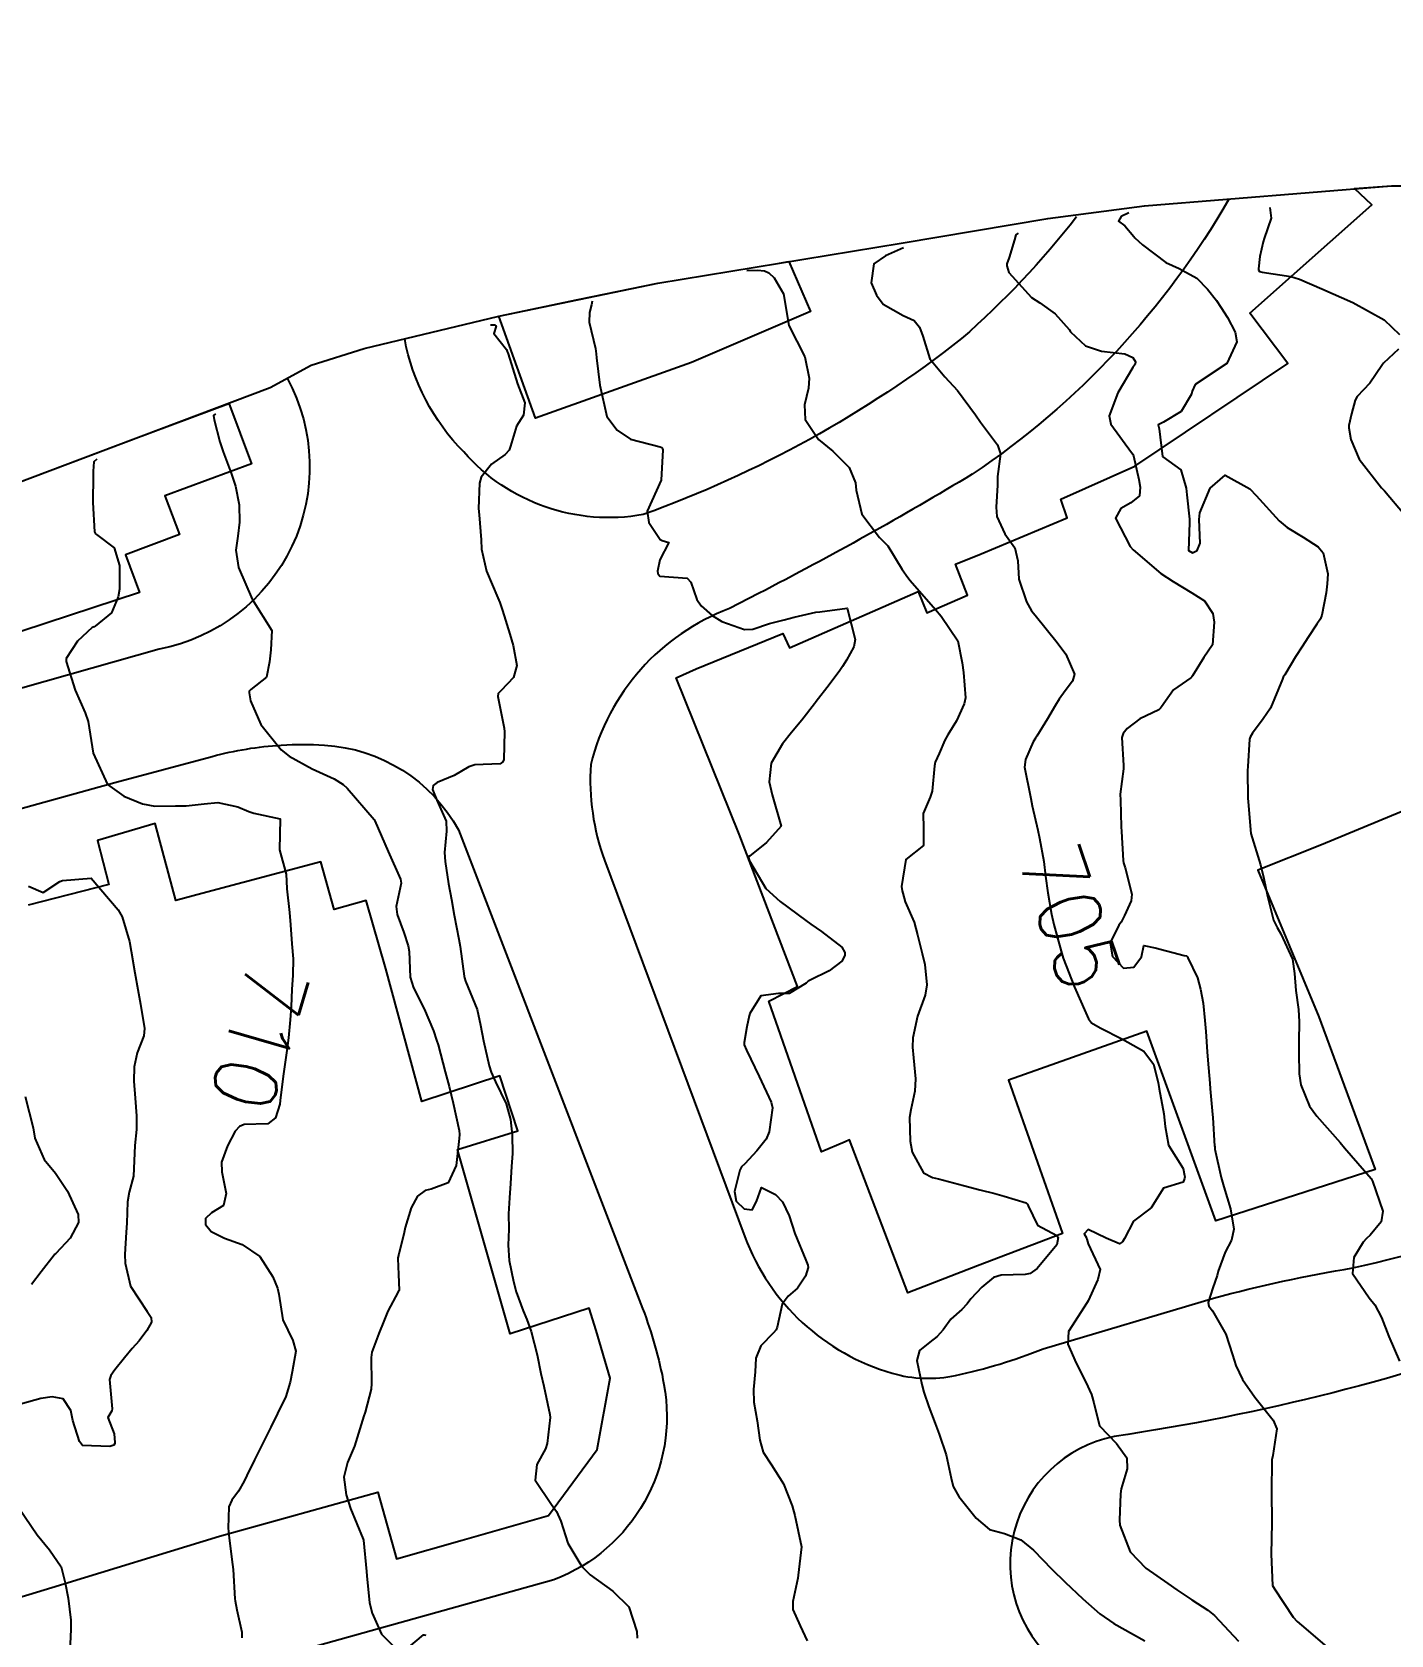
# Model space of a CAD drawing. Header units: metres. Extents: x 286371 to 293043, y 7462578 to 7466404.
# Drawn here: x 291180.2 to 291267, y 7463682.2 to 7463784.6 of the extents above; entities that cross this region are included whole.
import ezdxf
from ezdxf.enums import TextEntityAlignment as Align

# ---------------------------------------------------------------- set-up
doc = ezdxf.new("R2010")
doc.units = ezdxf.units.M
doc.header["$MEASUREMENT"] = 0
for name, color, linetype in [('Area', 45, 'Continuous'), ('Cotas', 45, 'Continuous'), ('Curvas de Nivel 1m', 11, 'Continuous'), ('Curvas de Nivel 5m', 15, 'Continuous'), ('Edificações', 30, 'Continuous'), ('Vias primárias', 230, 'Continuous')]:
    doc.layers.add(name, color=color, linetype=linetype)
doc.styles.add('Style-STANDARD', font='STANDARD.shx')

msp = doc.modelspace()

# ---------------------------------------------------------------- linework, layer by layer
at = {"layer": 'Area'}
msp.add_polyline3d([(291177.99, 7463755.3, 720.68), (291195.44, 7463761.86, 708.44), (291198.06, 7463763.3, 708.47), (291201.46, 7463764.35, 708.43), (291210.05, 7463766.43, 708.09), (291220.2, 7463768.54, 711.62), (291235.73, 7463771.09, 707.14), (291245.1, 7463772.67, 703.83), (291251.28, 7463773.48, 703.23), (291267.05, 7463774.76, 705.92), (291271.36, 7463774.76, 703.88), (291299.34, 7463777.35, 695.98), (291300.67, 7463777.3, 695.84), (291319.17, 7463778.84, 693.66), (291321.1, 7463779.07, 693.62), (291325.69, 7463779.45, 693.62), (291341.89, 7463780.68, 694.04), (291349.18, 7463780.66, 699.95), (291355.61, 7463781.08, 694.32), (291357.21, 7463780.85, 694.35), (291366.71, 7463781.82, 704.89), (291368.6, 7463782.18, 695.73), (291372.57, 7463783.17, 702), (291388.48, 7463784.57, 697.97)], dxfattribs=at)
at = {"layer": 'Curvas de Nivel 1m', "flags": 128}
for points, elevation in [([(291250.28, 7463773.03), (291249.79, 7463772.8), (291249.61, 7463772.5), (291250.02, 7463772.19), (291250.59, 7463771.51), (291250.65, 7463771.43), (291251.15, 7463770.99), (291252.63, 7463769.86), (291253.49, 7463769.46), (291254.62, 7463768.86), (291255.31, 7463768.14), (291255.87, 7463767.43), (291256.16, 7463767), (291256.58, 7463766.34), (291257.07, 7463765.41), (291257.17, 7463764.79), (291256.53, 7463763.41), (291254.51, 7463762.07), (291254.32, 7463761.63), (291254.27, 7463761.45), (291253.61, 7463760.33), (291252.48, 7463759.66), (291252.16, 7463759.48), (291252.21, 7463759.22), (291252.42, 7463757.47), (291252.44, 7463757.44), (291253.59, 7463756.62), (291253.94, 7463755.45), (291253.97, 7463755.01), (291254.15, 7463753.45), (291254.15, 7463753.22), (291254.08, 7463751.46), (291254.35, 7463751.31), (291254.65, 7463751.45), (291254.84, 7463751.92), (291254.76, 7463753.44), (291254.81, 7463753.86), (291255.46, 7463755.43), (291256.43, 7463756.26), (291258.01, 7463755.39), (291258.41, 7463754.97), (291259.88, 7463753.36), (291260.38, 7463752.93), (291261.4, 7463752.31), (291262.36, 7463751.69), (291262.69, 7463751.32), (291262.99, 7463749.97), (291262.95, 7463749.32), (291262.87, 7463748.76), (291262.61, 7463747.32), (291262.51, 7463747.09), (291262.28, 7463746.75), (291261.71, 7463745.89), (291261.36, 7463745.34), (291260.92, 7463744.66), (291260.23, 7463743.51), (291260.14, 7463743.36), (291260.09, 7463743.23), (291259.32, 7463741.38), (291258.86, 7463740.71), (291258.17, 7463739.79), (291258.02, 7463739.54), (291257.98, 7463739.4), (291257.87, 7463737.67), (291257.86, 7463737.4), (291257.87, 7463735.63), (291257.89, 7463735.4), (291258.07, 7463733.39), (291258.68, 7463731.38), (291258.9, 7463730.51), (291259.14, 7463729.38), (291259.51, 7463727.85), (291259.75, 7463727.37), (291259.98, 7463726.98), (291260.72, 7463725.35), (291260.85, 7463724.44), (291260.95, 7463723.35), (291261.11, 7463722.15), (291261.15, 7463721.35), (291261.13, 7463720.09), (291261.13, 7463719.35), (291261.16, 7463718.03), (291261.25, 7463717.34), (291261.81, 7463715.97), (291262.28, 7463715.33), (291263.77, 7463713.64), (291264.04, 7463713.3), (291265.74, 7463711.35), (291265.79, 7463711.27), (291265.84, 7463711.17), (291266.49, 7463709.26), (291266.38, 7463708.58), (291265.68, 7463707.72), (291265.45, 7463707.51), (291265.23, 7463707.28), (291264.65, 7463706.3), (291264.55, 7463705.29), (291265.62, 7463703.73), (291265.99, 7463703.27), (291266.4, 7463702.47), (291266.88, 7463701.25), (291267.56, 7463699.68)], 703), ([(291259.29, 7463773.37), (291259.36, 7463772.69), (291258.92, 7463771.38), (291258.85, 7463771.18), (291258.64, 7463770.23), (291258.56, 7463769.45), (291258.56, 7463769.39), (291258.62, 7463769.27), (291258.78, 7463769.23), (291260.62, 7463768.95), (291261.17, 7463768.79), (291262.61, 7463768.18), (291264.59, 7463767.29), (291266.58, 7463766.19), (291267.57, 7463765.25)], 702), ([(291243.22, 7463771.73), (291243.07, 7463771.63), (291242.98, 7463771.3), (291242.63, 7463770.17), (291242.49, 7463769.77), (291242.48, 7463769.64), (291242.62, 7463769.22), (291244.06, 7463767.61), (291244.59, 7463767.27), (291245.57, 7463766.57), (291246.46, 7463765.58), (291246.56, 7463765.43), (291247.52, 7463764.53), (291248.54, 7463764.2), (291250.02, 7463764.03), (291250.54, 7463763.79), (291250.7, 7463763.5), (291250.68, 7463763.35), (291250.53, 7463763.14), (291249.58, 7463761.52), (291249.02, 7463760.07), (291249.12, 7463759.53), (291250.45, 7463757.71), (291250.54, 7463757.61), (291250.58, 7463757.51), (291250.91, 7463755.99), (291251.01, 7463755.51), (291250.95, 7463754.96), (291250.4, 7463754.5), (291249.76, 7463754.15), (291249.43, 7463753.53), (291250.36, 7463751.72), (291250.55, 7463751.51), (291252.33, 7463750), (291253.1, 7463749.47), (291254.31, 7463748.76), (291255.11, 7463748.24), (291255.63, 7463747.43), (291255.73, 7463746.88), (291255.61, 7463745.43), (291255.06, 7463744.63), (291254.35, 7463743.45), (291254.31, 7463743.38), (291254.23, 7463743.33), (291253.13, 7463742.55), (291252.37, 7463741.48), (291252.3, 7463741.38), (291252.19, 7463741.29), (291250.98, 7463740.71), (291250.18, 7463740.09), (291249.92, 7463739.77), (291249.83, 7463739.52), (291249.94, 7463737.72), (291249.94, 7463737.52), (291249.73, 7463735.9), (291249.75, 7463735.52), (291249.79, 7463733.8), (291249.81, 7463733.52), (291249.91, 7463731.65), (291249.94, 7463731.52), (291250.04, 7463731.18), (291250.47, 7463729.51), (291250.43, 7463729.08), (291249.99, 7463728.14), (291249.78, 7463727.73), (291249.64, 7463727.52), (291249.08, 7463726.41), (291249.23, 7463725.53), (291249.94, 7463724.78), (291250.59, 7463724.85), (291251.08, 7463725.5), (291251.24, 7463726.22), (291251.96, 7463726.08), (291253.82, 7463725.59), (291253.96, 7463725.57), (291254.02, 7463725.51), (291254.05, 7463725.45), (291254.66, 7463724.17), (291254.86, 7463723.44), (291255.02, 7463722.55), (291255.14, 7463721.44), (291255.19, 7463720.74), (291255.28, 7463719.43), (291255.33, 7463718.9), (291255.45, 7463717.43), (291255.48, 7463717.08), (291255.61, 7463715.43), (291255.63, 7463715.25), (291255.75, 7463713.42), (291255.76, 7463713.41), (291255.77, 7463713.22), (291256.17, 7463711.42), (291256.34, 7463710.81), (291256.76, 7463709.41), (291256.98, 7463708.11), (291256.83, 7463707.41), (291256.43, 7463706.65), (291255.99, 7463705.42), (291255.91, 7463705.15), (291255.63, 7463704.36), (291255.35, 7463703.43), (291255.38, 7463703.2), (291255.61, 7463702.89), (291256.48, 7463701.41), (291256.89, 7463700.08), (291257.1, 7463699.4), (291257.54, 7463698.52), (291258.33, 7463697.38), (291259.5, 7463695.91), (291259.72, 7463695.36), (291259.47, 7463693.65), (291259.41, 7463693.37), (291259.4, 7463693.3), (291259.39, 7463691.37), (291259.4, 7463689.36), (291259.37, 7463687.36), (291259.46, 7463685.36), (291259.57, 7463685.13), (291260.77, 7463683.34), (291261.03, 7463683.06), (291261.31, 7463682.81), (291263.07, 7463681.31)], 704), ([(291225.89, 7463769.34), (291226.56, 7463769.36), (291227.01, 7463769.33), (291227.3, 7463769.2), (291227.64, 7463768.88), (291228.22, 7463767.85), (291228.57, 7463765.84), (291229.58, 7463763.83), (291229.87, 7463762.47), (291229.82, 7463761.82), (291229.56, 7463760.76), (291229.61, 7463759.83), (291230.46, 7463758.55), (291231.38, 7463757.8), (291232.43, 7463756.77), (291232.83, 7463755.78), (291232.87, 7463755.32), (291233.22, 7463753.77), (291234.36, 7463752.28), (291234.88, 7463751.75), (291235.81, 7463750.25), (291236.17, 7463749.73), (291236.32, 7463749.54), (291237.94, 7463747.7), (291238.29, 7463747.27), (291239.36, 7463745.68), (291239.63, 7463744.29), (291239.71, 7463743.67), (291239.84, 7463742.04), (291239.77, 7463741.67), (291239.28, 7463740.58), (291238.72, 7463739.69), (291238.52, 7463739.34), (291238.16, 7463738.49), (291237.92, 7463737.93), (291237.86, 7463737.7), (291237.73, 7463736.09), (291237.59, 7463735.7), (291237.14, 7463734.67), (291237.16, 7463733.71), (291237.16, 7463732.61), (291236.04, 7463731.72), (291235.76, 7463729.99), (291235.81, 7463729.73), (291235.85, 7463729.57), (291236, 7463729.01), (291236.58, 7463727.72), (291236.78, 7463726.91), (291237.08, 7463725.71), (291237.25, 7463725.01), (291237.38, 7463723.71), (291237.27, 7463723.06), (291236.78, 7463721.72), (291236.49, 7463720.34), (291236.46, 7463719.73), (291236.53, 7463719.05), (291236.66, 7463717.72), (291236.62, 7463716.93), (291236.36, 7463715.73), (291236.28, 7463715.24), (291236.31, 7463713.73), (291236.45, 7463713.03), (291237.16, 7463711.71), (291237.74, 7463711.42), (291238.12, 7463711.32), (291239.73, 7463710.9), (291240.76, 7463710.63), (291241.73, 7463710.38), (291242.31, 7463710.22), (291243.72, 7463709.8), (291243.81, 7463709.71), (291243.84, 7463709.61), (291244.45, 7463708.36), (291245.69, 7463707.7), (291245.77, 7463707.57), (291245.68, 7463707.12), (291244.42, 7463705.6), (291243.97, 7463705.29), (291243.65, 7463705.22), (291242.12, 7463705.17), (291241.64, 7463705.02), (291240.89, 7463704.4), (291240.19, 7463703.67), (291239.95, 7463703.34), (291239.61, 7463702.99), (291238.91, 7463702.37), (291238.42, 7463701.69), (291238.04, 7463701.25), (291237.58, 7463700.9), (291236.92, 7463700.37), (291236.74, 7463699.72), (291237.05, 7463698.2), (291237.19, 7463697.71), (291237.51, 7463696.76), (291237.91, 7463695.7), (291238.17, 7463695.01), (291238.62, 7463693.69), (291238.93, 7463692.2), (291239.07, 7463691.68), (291239.42, 7463691.03), (291240.52, 7463689.66), (291241.39, 7463688.93), (291242.34, 7463688.68), (291243.38, 7463688.27), (291244.18, 7463687.6), (291245.36, 7463686.4), (291246.21, 7463685.57), (291247.33, 7463684.51), (291248.43, 7463683.54), (291249.31, 7463682.92), (291250.57, 7463682.23), (291251.29, 7463681.82)], 706), ([(291216.02, 7463767.39), (291215.97, 7463767.16), (291215.84, 7463766.66), (291215.81, 7463766.04), (291216.22, 7463764.36), (291216.27, 7463764.03), (291216.28, 7463763.77), (291216.51, 7463762.02), (291216.94, 7463760.02), (291217.6, 7463759.14), (291218.46, 7463758.56), (291220.36, 7463758.07), (291220.46, 7463758.04), (291220.51, 7463757.96), (291220.52, 7463757.89), (291220.41, 7463755.96), (291219.52, 7463753.98), (291219.63, 7463753.24), (291220.36, 7463752.17), (291220.47, 7463752.09), (291220.9, 7463751.96), (291220.34, 7463750.86), (291220.18, 7463750.13), (291220.2, 7463749.98), (291220.32, 7463749.82), (291222.08, 7463749.7), (291222.32, 7463749.44), (291222.7, 7463748.33), (291222.97, 7463747.93), (291223.68, 7463747.31), (291224.28, 7463746.93), (291225.73, 7463746.42), (291226.27, 7463746.44), (291227.34, 7463746.8), (291228.28, 7463747.04), (291228.91, 7463747.21), (291230.29, 7463747.52), (291230.55, 7463747.55), (291232.29, 7463747.78), (291232.81, 7463745.78), (291232.72, 7463745.31), (291232.24, 7463744.46), (291231.99, 7463744.04), (291231.82, 7463743.79), (291231.14, 7463742.88), (291230.31, 7463741.81), (291230.26, 7463741.75), (291230.2, 7463741.67), (291229.39, 7463740.63), (291228.74, 7463739.84), (291228.16, 7463739.12), (291227.43, 7463737.87), (291227.31, 7463736.68), (291227.5, 7463735.86), (291228.08, 7463733.85), (291227.14, 7463732.8), (291226.05, 7463731.94), (291226.02, 7463731.92), (291226, 7463731.89), (291226.05, 7463731.64), (291227.1, 7463729.87), (291228.01, 7463729.03), (291229.66, 7463727.83), (291229.98, 7463727.59), (291230.66, 7463727.13), (291231.96, 7463726.13), (291232.15, 7463725.79), (291232.14, 7463725.6), (291231.95, 7463725.23), (291231.14, 7463724.61), (291229.93, 7463724.02), (291229.81, 7463723.95), (291229.68, 7463723.83), (291228.59, 7463723.16), (291227.91, 7463723.17), (291226.78, 7463723.01), (291226.08, 7463721.88), (291226.04, 7463721.73), (291225.88, 7463721.03), (291225.71, 7463720.04), (291225.72, 7463719.89), (291225.86, 7463719.55), (291226.68, 7463717.87), (291227.44, 7463716.23), (291227.52, 7463715.86), (291227.31, 7463714.33), (291227.12, 7463713.86), (291226.53, 7463713.11), (291225.75, 7463712.29), (291225.55, 7463712.09), (291225.43, 7463711.89), (291225.1, 7463710.52), (291225.2, 7463709.89), (291225.71, 7463709.4), (291226.23, 7463709.35), (291226.5, 7463709.87), (291226.82, 7463710.78), (291227.72, 7463710.33), (291228.16, 7463709.85), (291228.58, 7463708.96), (291228.96, 7463707.84), (291229.66, 7463706.14), (291229.78, 7463705.82), (291229.81, 7463705.66), (291229.64, 7463705.11), (291229.12, 7463704.35), (291228.52, 7463703.84), (291228.14, 7463703.32), (291227.82, 7463701.85), (291227.76, 7463701.68), (291227.59, 7463701.5), (291226.77, 7463700.67), (291226.47, 7463699.87), (291226.41, 7463699.01), (291226.32, 7463697.87), (291226.34, 7463697.06), (291226.54, 7463695.87), (291226.72, 7463694.64), (291226.93, 7463693.86), (291227.46, 7463693.06), (291228.22, 7463691.84), (291228.79, 7463690.45), (291228.96, 7463689.83), (291229.37, 7463687.82), (291229.17, 7463686.01), (291229.14, 7463685.83), (291228.82, 7463684.33), (291228.83, 7463683.83), (291229.3, 7463682.78), (291229.73, 7463681.82)], 707), ([(291209.51, 7463765.87), (291209.78, 7463765.87), (291209.87, 7463765.79), (291209.74, 7463765.31), (291210.55, 7463764.29), (291210.59, 7463764.17), (291210.61, 7463764.12), (291210.64, 7463764.02), (291211.25, 7463762.11), (291211.7, 7463760.9), (291211.63, 7463760.11), (291211.18, 7463759.41), (291210.8, 7463758.12), (291210.71, 7463757.86), (291210.45, 7463757.59), (291209.59, 7463756.98), (291208.93, 7463756.15), (291208.81, 7463755.76), (291208.75, 7463754.15), (291208.8, 7463753.74), (291208.92, 7463752.15), (291208.94, 7463751.55), (291209.27, 7463750.14), (291209.99, 7463748.44), (291210.12, 7463748.13), (291210.29, 7463747.62), (291210.75, 7463746.12), (291210.97, 7463745.4), (291211.2, 7463744.11), (291210.99, 7463743.35), (291210.21, 7463742.52), (291210.01, 7463742.32), (291209.98, 7463742.13), (291210.19, 7463741.07), (291210.39, 7463740.12), (291210.42, 7463739.87), (291210.36, 7463738.12), (291210.3, 7463737.96), (291210.14, 7463737.83), (291208.52, 7463737.76), (291208.14, 7463737.64), (291207.2, 7463737.09), (291206.12, 7463736.63), (291205.85, 7463736.45), (291205.81, 7463736.19), (291206.1, 7463735.51), (291206.69, 7463734.18), (291206.71, 7463733.54), (291206.59, 7463732.18), (291206.63, 7463731.6), (291206.84, 7463730.17), (291207.02, 7463729.16), (291207.2, 7463728.17), (291207.49, 7463726.64), (291207.58, 7463726.16), (291207.83, 7463724.27), (291207.85, 7463724.16), (291207.93, 7463723.96), (291208.66, 7463722.14), (291208.88, 7463721.15), (291209.08, 7463720.14), (291209.43, 7463718.55), (291209.56, 7463718.13), (291209.83, 7463717.52), (291210.51, 7463716.11), (291210.79, 7463715.11), (291210.91, 7463714.11), (291210.92, 7463712.95), (291210.86, 7463712.11), (291210.8, 7463711.03), (291210.73, 7463710.11), (291210.67, 7463709.09), (291210.69, 7463708.11), (291210.65, 7463707.1), (291210.7, 7463706.12), (291210.98, 7463704.77), (291211.15, 7463704.11), (291211.61, 7463702.89), (291211.84, 7463702.34), (291211.93, 7463702.1), (291212.12, 7463701.57), (291212.49, 7463700.09), (291212.74, 7463698.89), (291212.92, 7463698.08), (291213.31, 7463696.27), (291213.32, 7463696.08), (291213.13, 7463694.43), (291213.03, 7463694.08), (291212.47, 7463693.08), (291212.38, 7463692.09), (291213.42, 7463690.53), (291213.73, 7463690.07), (291214, 7463689.47), (291214.45, 7463688.06), (291215.35, 7463686.56), (291215.89, 7463686.04), (291217.33, 7463685), (291218.35, 7463684), (291218.86, 7463682.42), (291218.88, 7463681.99)], 708), ([(291267.49, 7463764.31), (291266.54, 7463763.42), (291266.47, 7463763.33), (291266.43, 7463763.27), (291265.66, 7463762.14), (291264.86, 7463761.29), (291264.73, 7463761.07), (291264.49, 7463760.18), (291264.33, 7463759.44), (291264.32, 7463759.3), (291264.46, 7463758.55), (291264.99, 7463757.29), (291266.42, 7463755.47), (291266.61, 7463755.26), (291267.85, 7463753.78)], 702), ([(291191.95, 7463760.19), (291191.84, 7463760.08), (291191.87, 7463759.8), (291192.24, 7463758.4), (291192.44, 7463757.76), (291192.95, 7463756.39), (291193.23, 7463755.56), (291193.47, 7463754.38), (291193.5, 7463753.26), (291193.39, 7463752.38), (291193.25, 7463751.48), (291193.42, 7463750.38), (291194.3, 7463748.36), (291195.55, 7463746.35), (291195.49, 7463745.11), (291195.41, 7463744.35), (291195.21, 7463743.36), (291194.22, 7463742.58), (291194.11, 7463742.47), (291194.1, 7463742.37), (291194.2, 7463741.85), (291194.86, 7463740.35), (291196.15, 7463738.73), (291196.67, 7463738.33), (291198.13, 7463737.52), (291199.54, 7463736.87), (291200.12, 7463736.51), (291200.36, 7463736.27), (291202.08, 7463734.28), (291202.11, 7463734.24), (291202.13, 7463734.2), (291202.98, 7463732.23), (291203.78, 7463730.47), (291203.82, 7463730.22), (291203.5, 7463728.72), (291203.55, 7463728.22), (291203.98, 7463727.05), (291204.27, 7463726.21), (291204.32, 7463725.85), (291204.38, 7463724.21), (291204.6, 7463723.52), (291205.29, 7463722.19), (291205.88, 7463720.79), (291206.08, 7463720.18), (291206.17, 7463719.88), (291206.62, 7463718.17), (291206.87, 7463717.22), (291207.14, 7463716.17), (291207.52, 7463714.42), (291207.54, 7463714.16), (291207.52, 7463713.91), (291207.33, 7463712.17), (291206.82, 7463711.08), (291205.72, 7463710.67), (291205.34, 7463710.58), (291204.86, 7463710.21), (291204.45, 7463709.47), (291204.07, 7463708.22), (291204, 7463707.9), (291203.66, 7463706.51), (291203.6, 7463706.28), (291203.6, 7463706.23), (291203.64, 7463705.22), (291203.68, 7463704.22), (291203.66, 7463704.18), (291203.62, 7463704.1), (291202.97, 7463702.87), (291202.71, 7463702.24), (291202.39, 7463701.44), (291201.94, 7463700.25), (291201.89, 7463699.92), (291201.91, 7463698.25), (291201.89, 7463697.89), (291201.51, 7463696.43), (291201.47, 7463696.29), (291201.46, 7463696.26), (291201.43, 7463696.18), (291200.83, 7463694.26), (291200.39, 7463693.21), (291200.16, 7463692.27), (291200.3, 7463691.14), (291200.57, 7463690.27), (291201.39, 7463688.32), (291201.4, 7463688.25), (291201.4, 7463688.24), (291201.61, 7463686.25), (291201.62, 7463685.98), (291201.79, 7463684.25), (291201.97, 7463683.59), (291202.55, 7463682.24), (291203.28, 7463681.52)], 709), ([(291180.02, 7463730.01), (291180.96, 7463729.62), (291182.02, 7463730.32), (291182.18, 7463730.39), (291184.02, 7463730.52), (291185.75, 7463728.5), (291185.99, 7463728.06), (291186.46, 7463726.49), (291186.58, 7463725.86), (291186.8, 7463724.48), (291186.99, 7463723.41), (291187.16, 7463722.48), (291187.43, 7463720.92), (291187.38, 7463720.47), (291186.96, 7463719.38), (291186.76, 7463718.48), (291186.75, 7463717.56), (291186.82, 7463716.48), (291186.91, 7463715.36), (291186.91, 7463714.48), (291186.8, 7463713.45), (291186.77, 7463712.48), (291186.73, 7463711.49), (291186.45, 7463710.48), (291186.34, 7463709.86), (291186.3, 7463708.49), (291186.25, 7463707.93), (291186.17, 7463706.49), (291186.19, 7463705.95), (291186.54, 7463704.48), (291187.6, 7463702.86), (291187.86, 7463702.46), (291187.87, 7463702.18), (291187.58, 7463701.63), (291187.08, 7463700.97), (291186.64, 7463700.48), (291186.15, 7463699.89), (291185.54, 7463699.12), (291185.28, 7463698.76), (291185.2, 7463698.5), (291185.36, 7463696.64), (291185.33, 7463696.5), (291185.09, 7463696.09), (291185.48, 7463695.05), (291185.54, 7463694.49), (291185.53, 7463694.43), (291185.47, 7463694.32), (291185.21, 7463694.24), (291183.47, 7463694.3), (291183.28, 7463694.54), (291182.86, 7463695.9), (291182.73, 7463696.54), (291182.24, 7463697.28), (291181.52, 7463697.41), (291180.8, 7463697.29), (291179.51, 7463696.93)], 711), ([(291179.81, 7463716.58), (291180.32, 7463714.58), (291180.43, 7463713.92), (291181.02, 7463712.57), (291181.74, 7463711.68), (291182.51, 7463710.54), (291183.19, 7463709.04), (291183.22, 7463708.53), (291182.68, 7463707.54), (291181.76, 7463706.55), (291181.71, 7463706.51), (291181.66, 7463706.46), (291180.82, 7463705.39), (291180.21, 7463704.58)], 712), ([(291179.41, 7463690.32), (291180.57, 7463688.58), (291181.37, 7463687.64), (291182.1, 7463686.55), (291182.36, 7463685.53), (291182.55, 7463684.55), (291182.72, 7463683.13), (291182.73, 7463682.54), (291182.66, 7463681.16)], 711), ([(291204.18, 7463681.31), (291205.24, 7463682.2), (291205.28, 7463682.21), (291205.38, 7463682.19)], 709)]:
    msp.add_lwpolyline(points, dxfattribs=dict(at, elevation=elevation))
at = {"layer": 'Curvas de Nivel 5m', "flags": 128}
for points, elevation in [([(291235.88, 7463770.78), (291234.73, 7463770.28), (291234, 7463769.76), (291233.83, 7463768.55), (291234.16, 7463767.76), (291234.59, 7463767.2), (291235.86, 7463766.46), (291236.57, 7463766.14), (291236.92, 7463765.72), (291237.12, 7463765.15), (291237.56, 7463763.71), (291238.52, 7463762.55), (291239.34, 7463761.68), (291240.48, 7463760.12), (291240.81, 7463759.66), (291241.9, 7463758.2), (291242.08, 7463757.64), (291241.89, 7463756.18), (291241.89, 7463755.64), (291241.81, 7463754.23), (291241.85, 7463753.64), (291242.37, 7463752.53), (291242.99, 7463751.62), (291243.18, 7463750.79), (291243.25, 7463749.62), (291243.74, 7463748.18), (291244.07, 7463747.61), (291244.29, 7463747.32), (291245.7, 7463745.58), (291246.25, 7463744.84), (291246.81, 7463743.57), (291246.69, 7463743.11), (291246.22, 7463742.5), (291245.82, 7463741.97), (291245.59, 7463741.58), (291245.08, 7463740.7), (291244.4, 7463739.6), (291244.31, 7463739.47), (291244.17, 7463739.24), (291243.67, 7463738.1), (291243.62, 7463737.61), (291243.99, 7463735.73), (291244.01, 7463735.61), (291244.1, 7463735.15), (291244.46, 7463733.6), (291244.57, 7463733.09), (291244.85, 7463731.59), (291244.96, 7463730.66), (291245.11, 7463729.59), (291245.34, 7463728.24), (291245.48, 7463727.58), (291245.96, 7463725.86), (291246.05, 7463725.57), (291246.09, 7463725.43), (291246.8, 7463723.56), (291247.53, 7463721.92), (291247.7, 7463721.55), (291247.89, 7463721.29), (291248.44, 7463720.98), (291249.88, 7463720.25), (291251.24, 7463719.49), (291251.85, 7463718.64), (291252.14, 7463717.48), (291252.22, 7463717.08), (291252.51, 7463715.47), (291252.6, 7463714.67), (291252.81, 7463713.47), (291253.75, 7463711.98), (291253.84, 7463711.54), (291253.85, 7463711.45), (291253.84, 7463711.35), (291253.74, 7463711.12), (291252.49, 7463710.72), (291251.71, 7463709.48), (291250.57, 7463708.63), (291250, 7463707.51), (291249.88, 7463707.31), (291249.68, 7463707.18), (291248.83, 7463707.53), (291247.69, 7463708.08), (291247.42, 7463707.82), (291247.57, 7463707.55), (291247.6, 7463707.47), (291247.68, 7463707.18), (291248.45, 7463705.53), (291248.29, 7463704.89), (291247.67, 7463703.54), (291247.61, 7463703.43), (291246.42, 7463701.57), (291246.38, 7463700.76), (291246.92, 7463699.56), (291247.54, 7463698.33), (291247.9, 7463697.55), (291248.04, 7463697.02), (291248.4, 7463695.54), (291249.48, 7463694.42), (291250.15, 7463693.51), (291250.16, 7463692.8), (291249.79, 7463691.52), (291249.74, 7463691.21), (291249.68, 7463689.52), (291249.71, 7463689.2), (291250.36, 7463687.51), (291251.36, 7463686.45), (291252.76, 7463685.47), (291253.34, 7463685.08), (291254.31, 7463684.43), (291255.32, 7463683.78), (291255.75, 7463683.43), (291257.29, 7463681.79)], 705), ([(291184.39, 7463757.3), (291184.2, 7463757.12), (291184.14, 7463756.52), (291184.14, 7463756.24), (291184.12, 7463754.53), (291184.24, 7463752.65), (291184.3, 7463752.53), (291184.36, 7463752.48), (291185.48, 7463751.63), (291185.84, 7463750.5), (291185.82, 7463748.99), (291185.75, 7463748.5), (291185.31, 7463747.48), (291184.28, 7463746.62), (291184.21, 7463746.59), (291184.08, 7463746.53), (291183.14, 7463745.66), (291182.43, 7463744.55), (291182.42, 7463744.37), (291183, 7463742.54), (291183.63, 7463741.1), (291183.83, 7463740.53), (291184.15, 7463738.52), (291185.07, 7463736.51), (291186.1, 7463735.76), (291187.3, 7463735.28), (291188.09, 7463735.13), (291189.4, 7463735.14), (291190.09, 7463735.15), (291191.23, 7463735.28), (291192.1, 7463735.37), (291193.39, 7463735.09), (291194.09, 7463734.79), (291194.41, 7463734.69), (291196.08, 7463734.33), (291196.05, 7463732.34), (291196.48, 7463730.79), (291196.5, 7463730.34), (291196.52, 7463729.84), (291196.69, 7463728.33), (291196.75, 7463727.56), (291196.84, 7463726.33), (291196.91, 7463725.37), (291196.9, 7463724.33), (291196.83, 7463723.42), (291196.79, 7463722.33), (291196.73, 7463721.49), (291196.61, 7463720.33), (291196.53, 7463719.67), (291196.35, 7463718.34), (291196.28, 7463717.89), (291196.09, 7463716.34), (291196.06, 7463716.09), (291195.8, 7463715.22), (291195.31, 7463714.84), (291193.79, 7463714.8), (291193.5, 7463714.67), (291193.22, 7463714.38), (291192.73, 7463713.43), (291192.35, 7463712.4), (291192.36, 7463711.78), (291192.65, 7463710.39), (291192.48, 7463709.62), (291191.71, 7463709.15), (291191.31, 7463708.8), (291191.32, 7463708.41), (291191.69, 7463707.96), (291192.54, 7463707.53), (291193.67, 7463707.13), (291194.78, 7463706.36), (291195.63, 7463705.07), (291195.92, 7463704.34), (291196, 7463703.96), (291196.26, 7463702.33), (291196.89, 7463701.01), (291197.09, 7463700.32), (291196.86, 7463699.01), (291196.73, 7463698.33), (291196.44, 7463697.42), (291195.92, 7463696.34), (291195.49, 7463695.47), (291194.93, 7463694.35), (291194.44, 7463693.38), (291193.95, 7463692.37), (291193.79, 7463692.02), (291193.43, 7463691.38), (291193, 7463690.8), (291192.81, 7463690.38), (291192.77, 7463689.01), (291192.83, 7463688.38), (291193.05, 7463686.69), (291193.08, 7463686.38), (291193.2, 7463684.5), (291193.21, 7463684.38), (291193.32, 7463683.79), (291193.65, 7463682.37), (291193.65, 7463682.01)], 710)]:
    msp.add_lwpolyline(points, dxfattribs=dict(at, elevation=elevation))
at = {"layer": 'Edificações', "elevation": 705.51}
msp.add_lwpolyline([(291267.67, 7463734.76), (291262.58, 7463732.66), (291258.52, 7463731.04), (291262.4, 7463721.68), (291266.01, 7463711.92), (291255.84, 7463708.64), (291251.42, 7463720.76), (291242.59, 7463717.63), (291246.05, 7463707.83), (291240.61, 7463705.77), (291236.17, 7463704.04), (291232.44, 7463713.82), (291232.16, 7463713.69), (291230.65, 7463713.06), (291227.3, 7463722.67), (291229.13, 7463723.61), (291225.4, 7463733.35), (291221.37, 7463743.32), (291222.64, 7463743.89), (291228.19, 7463746.16), (291228.6, 7463745.24), (291236.82, 7463748.85), (291237.37, 7463747.48), (291239.97, 7463748.6), (291239.21, 7463750.59), (291240.85, 7463751.25), (291246.35, 7463753.54), (291245.93, 7463754.74), (291250.67, 7463756.84), (291260.42, 7463763.41), (291258, 7463766.61), (291265.79, 7463773.54), (291264.68, 7463774.57), (291267.05, 7463774.76)], dxfattribs=at)
at = {"layer": 'Edificações'}
for points, elevation in [([(291228.57, 7463769.91), (291229.95, 7463766.72), (291222.36, 7463763.47), (291212.4, 7463759.92), (291210.05, 7463766.43), (291215.12, 7463767.48), (291220.2, 7463768.54), (291227.97, 7463769.81), (291228.57, 7463769.91)], 709.21), ([(291192.81, 7463760.87), (291194.25, 7463757), (291188.73, 7463754.95), (291189.65, 7463752.47), (291186.21, 7463751.19), (291187.11, 7463748.77), (291175.11, 7463744.84), (291172.37, 7463752.94), (291177.99, 7463755.3), (291186.71, 7463758.58), (291192.82, 7463760.85)], 710.28)]:
    msp.add_lwpolyline(points, close=True, dxfattribs=dict(at, elevation=elevation))
msp.add_lwpolyline([(291172.04, 7463682.36), (291181.5, 7463685.23), (291192.21, 7463688.5), (291202.33, 7463691.31), (291203.52, 7463687.06), (291207.71, 7463688.24), (291213.22, 7463689.83), (291216.33, 7463694.03), (291217.15, 7463698.6), (291216.27, 7463701.64), (291215.81, 7463703.06), (291210.77, 7463701.42), (291207.41, 7463713.19), (291211.27, 7463714.39), (291210.12, 7463717.91), (291205.13, 7463716.27), (291202.83, 7463724.73), (291201.59, 7463729.11), (291199.54, 7463728.53), (291198.68, 7463731.58), (291191.09, 7463729.55), (291189.42, 7463729.1), (291188.1, 7463734.02), (291184.43, 7463732.94), (291185.15, 7463730.13), (291180, 7463728.81)], dxfattribs=at)
at = {"layer": 'Vias primárias'}
for points, elevation in [([(291256.67, 7463773.9, -0.114432), (291240.28, 7463756.33, -0.016098), (291226.64, 7463748.71), (291224.77, 7463747.75, 0.247298), (291215.92, 7463737.79, 0.102154), (291216.79, 7463731.68), (291225.76, 7463707.63, 0.237698), (291235.17, 7463698.91, 0.122928), (291239.22, 7463698.77, 0.043454), (291244.8, 7463700.47), (291255.69, 7463703.71, -0.024481), (291264.59, 7463705.64, 0.157114), (291306.29, 7463730.07), (291306.95, 7463730.77), (291314.27, 7463739.74, 0.209608), (291318.79, 7463756.04, 0.144032), (291316.6, 7463760.84), (291297.82, 7463777.21)], 704.1), ([(291246.94, 7463772.77, -0.047265), (291239.6, 7463764.99, -0.07991), (291219.27, 7463753.75, -0.262298), (291207.81, 7463757.75, -0.150723), (291204.04, 7463764.98, -0.328606)], 703.69), ([(291196.53, 7463762.46, -0.508083), (291188.36, 7463745.16, 0.641959)], 708.45), ([(291067.9, 7463703.99), (291080.04, 7463707.09), (291135.05, 7463722.65), (291185.53, 7463736.64), (291191.75, 7463738.31, -0.049917), (291196.16, 7463739.03, -0.030676), (291198.91, 7463739.03, -0.257418), (291207.48, 7463733.61), (291219.23, 7463703.05, -0.046014), (291220.59, 7463698.2, -0.362521), (291213.57, 7463685.72), (291163.32, 7463671.68), (291150.52, 7463668.42), (291115.91, 7463659.08), (291093.56, 7463652.77), (291070.73, 7463646.42), (291060.37, 7463643.48), (291057.52, 7463642.73, -0.328552), (291046.98, 7463646.9), (291034.36, 7463686.79)], 717.43)]:
    msp.add_lwpolyline(points, format="xyb", dxfattribs=dict(at, elevation=elevation))
msp.add_lwpolyline([(291276.9, 7463701.86, -0.050889), (291249.33, 7463694.87, 0.626549), (291245.64, 7463680.4), (291309.79, 7463639.04, 0.216878), (291319.79, 7463637.6, 0.166443), (291334.02, 7463647.62, 0.013891), (291342.47, 7463659.98, 0.04957), (291349.66, 7463674.04, 0.029592), (291353.52, 7463685.89, 0.016639), (291361.91, 7463723.03), (291363.77, 7463733.3), (291364.25, 7463736.98, 0.389887), (291362.12, 7463739.99), (291330.44, 7463746.87, 0.438912), (291328.43, 7463745.12, -0.085104), (291304.98, 7463718.63, -0.11201)], format="xyb", close=True, dxfattribs=at)
at = {"layer": 'Vias primárias', "elevation": 708.45}
msp.add_lwpolyline([(291188.36, 7463745.16), (291157.95, 7463736.53), (291101.29, 7463720.8)], dxfattribs=at)

# ---------------------------------------------------------------- texts
at = {"layer": 'Cotas', "style": 'Style-STANDARD'}
for s, rotation, p in [('705', 288.602, (291246.53, 7463728.06, 705)), ('710', 253.7583, (291194.77, 7463720.38, 710))]:
    msp.add_text(s, height=4, rotation=rotation, dxfattribs=at).set_placement(p, align=Align.MIDDLE_CENTER)

doc.saveas('drawing.dxf')
